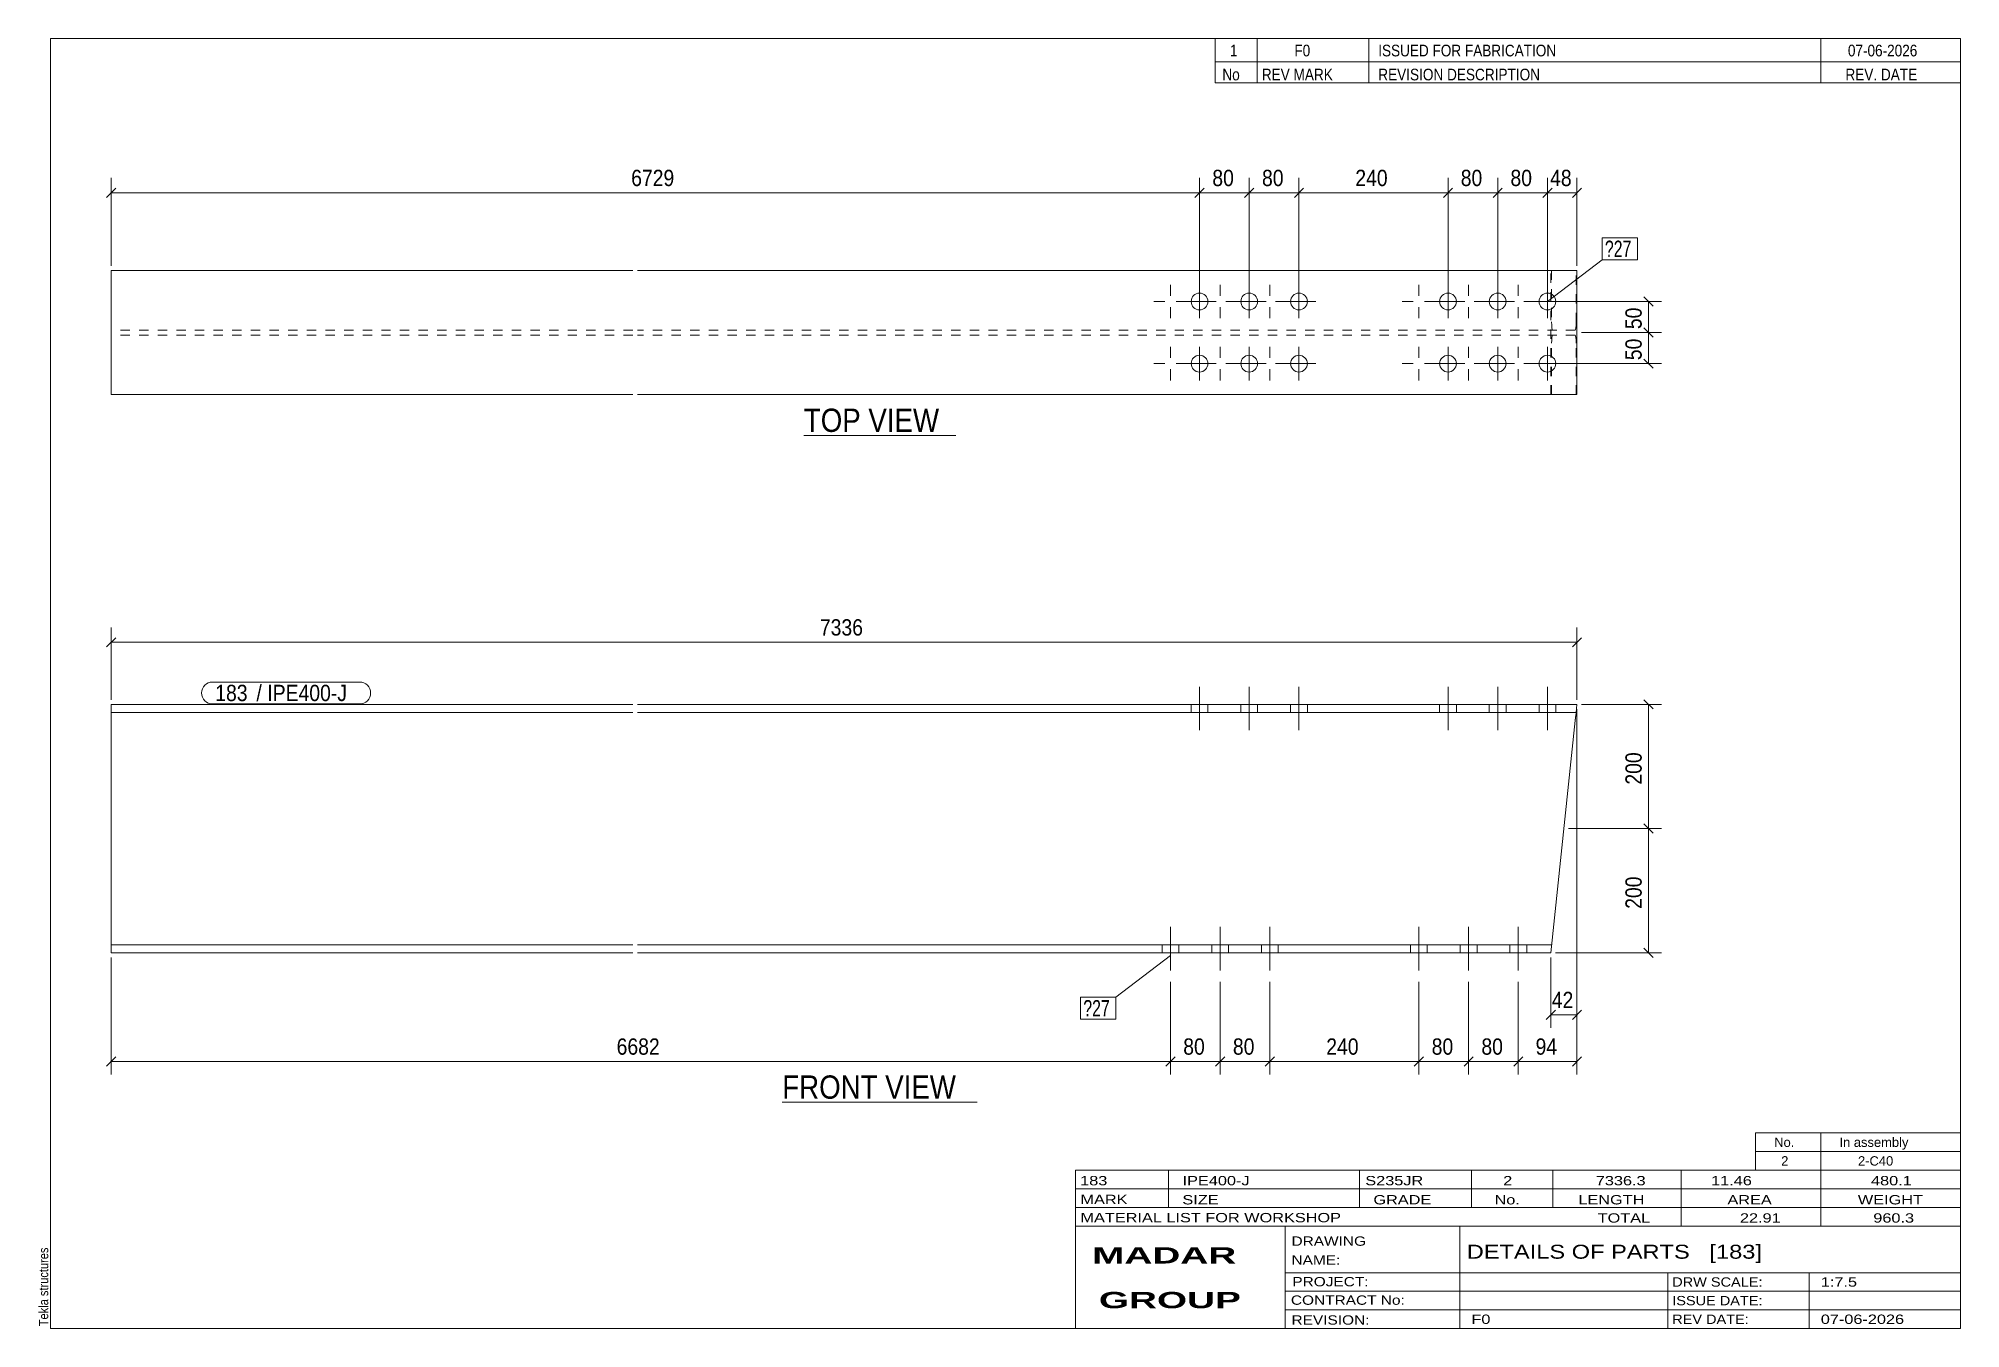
# Model space of a CAD drawing. Header units: millimetres. Extents: x 2 to 415, y 5 to 282.
import ezdxf

# ---------------------------------------------------------------- set-up
doc = ezdxf.new("R2010")
doc.units = ezdxf.units.MM
doc.linetypes.add('XKITLINE00', pattern=[0])
doc.linetypes.add('XKITLINE02', pattern=[4, 2, -2])
for name, color, linetype, lineweight in [('Bolt', 3, 'Continuous', 0), ('BoltMark', 7, 'Continuous', 0), ('Dimensions', 7, 'Continuous', 0), ('DrawingSheet', 5, 'Continuous', 0), ('OtherObjectType', 7, 'Continuous', 0), ('Part', 2, 'Continuous', 0), ('PartMark', 7, 'Continuous', 0)]:
    doc.layers.add(name, color=color, linetype=linetype, lineweight=lineweight)
doc.styles.add('ARIAL', font='ARIAL.TTF')
doc.styles.add('ARIAL_BOLD', font='ARIALBD.TTF')
doc.styles.add('ARIAL_NARROW', font='ARIALN.TTF')

# ---------------------------------------------------------------- blocks, each defined once
blk = doc.blocks.new('*A1')
at = {"layer": 'Bolt', "color": 3, "linetype": 'XKITLINE00', "lineweight": 0}
for p, q in [((245.4, 91.22), (245.4, 81.88)), ((245.4, 91.22), (245.4, 81.88)), ((256.07, 91.22), (256.07, 81.88)), ((256.07, 91.22), (256.07, 81.88)), ((266.73, 91.22), (266.73, 81.88)), ((266.73, 91.22), (266.73, 81.88)), ((298.73, 91.22), (298.73, 81.88)), ((298.73, 91.22), (298.73, 81.88)), ((309.4, 91.22), (309.4, 81.88)), ((309.4, 91.22), (309.4, 81.88)), ((320.07, 91.22), (320.07, 81.88)), ((320.07, 91.22), (320.07, 81.88)), ((243.6, 87.42), (243.6, 85.68)), ((243.6, 87.42), (243.6, 85.68)), ((247.2, 87.42), (247.2, 85.68)), ((247.2, 87.42), (247.2, 85.68)), ((254.27, 87.42), (254.27, 85.68)), ((254.27, 87.42), (254.27, 85.68)), ((257.87, 87.42), (257.87, 85.68)), ((257.87, 87.42), (257.87, 85.68)), ((264.93, 87.42), (264.93, 85.68)), ((264.93, 87.42), (264.93, 85.68)), ((268.53, 87.42), (268.53, 85.68)), ((268.53, 87.42), (268.53, 85.68)), ((296.93, 87.42), (296.93, 85.68)), ((296.93, 87.42), (296.93, 85.68)), ((300.53, 87.42), (300.53, 85.68)), ((300.53, 87.42), (300.53, 85.68)), ((307.6, 87.42), (307.6, 85.68)), ((307.6, 87.42), (307.6, 85.68)), ((311.2, 87.42), (311.2, 85.68)), ((311.2, 87.42), (311.2, 85.68)), ((318.27, 87.42), (318.27, 85.68)), ((318.27, 87.42), (318.27, 85.68)), ((321.87, 87.42), (321.87, 85.68)), ((321.87, 87.42), (321.87, 85.68))]:
    blk.add_line(p, q, dxfattribs=at)
blk = doc.blocks.new('*A2')
at = {"layer": 'Bolt', "color": 3, "linetype": 'XKITLINE00', "lineweight": 0}
for p, q in [((251.64, 133.48), (251.64, 142.82)), ((251.64, 133.48), (251.64, 142.82)), ((262.31, 133.48), (262.31, 142.82)), ((262.31, 133.48), (262.31, 142.82)), ((272.98, 133.48), (272.98, 142.82)), ((272.98, 133.48), (272.98, 142.82)), ((304.98, 133.48), (304.98, 142.82)), ((304.98, 133.48), (304.98, 142.82)), ((315.64, 133.48), (315.64, 142.82)), ((315.64, 133.48), (315.64, 142.82)), ((326.31, 133.48), (326.31, 142.82)), ((326.31, 133.48), (326.31, 142.82)), ((249.84, 139.02), (249.84, 137.28)), ((249.84, 139.02), (249.84, 137.28)), ((253.44, 139.02), (253.44, 137.28)), ((253.44, 139.02), (253.44, 137.28)), ((260.51, 139.02), (260.51, 137.28)), ((260.51, 139.02), (260.51, 137.28)), ((264.11, 139.02), (264.11, 137.28)), ((264.11, 139.02), (264.11, 137.28)), ((271.18, 139.02), (271.18, 137.28)), ((271.18, 139.02), (271.18, 137.28)), ((274.78, 139.02), (274.78, 137.28)), ((274.78, 139.02), (274.78, 137.28)), ((303.18, 139.02), (303.18, 137.28)), ((303.18, 139.02), (303.18, 137.28)), ((306.78, 139.02), (306.78, 137.28)), ((306.78, 139.02), (306.78, 137.28)), ((313.84, 139.02), (313.84, 137.28)), ((313.84, 139.02), (313.84, 137.28)), ((317.44, 139.02), (317.44, 137.28)), ((317.44, 139.02), (317.44, 137.28)), ((324.51, 139.02), (324.51, 137.28)), ((324.51, 139.02), (324.51, 137.28)), ((328.11, 139.02), (328.11, 137.28)), ((328.11, 139.02), (328.11, 137.28))]:
    blk.add_line(p, q, dxfattribs=at)
blk = doc.blocks.new('*A3')
at = {"layer": 'Part', "color": 2, "linetype": 'XKITLINE00', "lineweight": 0}
for p, q in [((18, 85.68), (18, 139.02)), ((18, 139.02), (130, 139.02)), ((130, 137.28), (18, 137.28)), ((131, 139.02), (332.66, 139.02)), ((332.48, 137.28), (131, 137.28)), ((332.46, 137.15), (332.3, 135.55)), ((332.48, 137.28), (332.46, 137.15)), ((332.66, 139.02), (332.48, 137.28)), ((332.3, 135.55), (327.04, 85.68)), ((130, 87.42), (18, 87.42)), ((327.22, 87.42), (131, 87.42)), ((130, 85.68), (18, 85.68)), ((327.04, 85.68), (131, 85.68))]:
    blk.add_line(p, q, dxfattribs=at)
at = {"layer": 'Part', "color": 7, "linetype": 'XKITLINE02', "lineweight": 0}
for p, q in [((332.3, 135.55), (332.42, 136.77)), ((327.23, 87.55), (327.22, 87.42))]:
    blk.add_line(p, q, dxfattribs=at)
blk = doc.blocks.new('*A4')
at = {"layer": 'Bolt', "color": 3, "linetype": 'XKITLINE00', "lineweight": 0}
for p, q in [((245.4, 229.12), (245.4, 226.72)), ((256.07, 229.12), (256.07, 226.72)), ((266.73, 229.12), (266.73, 226.72)), ((298.73, 229.12), (298.73, 226.72)), ((309.4, 229.12), (309.4, 226.72)), ((320.07, 229.12), (320.07, 226.72)), ((241.8, 225.52), (244.2, 225.52)), ((245.4, 221.92), (245.4, 224.31)), ((249, 225.52), (246.6, 225.52)), ((252.47, 225.52), (254.86, 225.52)), ((256.07, 221.92), (256.07, 224.31)), ((259.67, 225.52), (257.27, 225.52)), ((263.13, 225.52), (265.53, 225.52)), ((266.73, 221.92), (266.73, 224.31)), ((270.33, 225.52), (267.94, 225.52)), ((295.13, 225.52), (297.53, 225.52)), ((298.73, 221.92), (298.73, 224.31)), ((302.33, 225.52), (299.94, 225.52)), ((305.8, 225.52), (308.2, 225.52)), ((309.4, 221.92), (309.4, 224.31)), ((313, 225.52), (310.6, 225.52)), ((316.47, 225.52), (318.86, 225.52)), ((320.07, 221.92), (320.07, 224.31)), ((323.67, 225.52), (321.27, 225.52)), ((245.4, 215.78), (245.4, 213.39)), ((256.07, 215.78), (256.07, 213.39)), ((266.73, 215.78), (266.73, 213.39)), ((298.73, 215.78), (298.73, 213.39)), ((309.4, 215.78), (309.4, 213.39)), ((320.07, 215.78), (320.07, 213.39)), ((241.8, 212.18), (244.2, 212.18)), ((245.4, 208.58), (245.4, 210.98)), ((249, 212.18), (246.6, 212.18)), ((252.47, 212.18), (254.86, 212.18)), ((256.07, 208.58), (256.07, 210.98)), ((259.67, 212.18), (257.27, 212.18)), ((263.13, 212.18), (265.53, 212.18)), ((266.73, 208.58), (266.73, 210.98)), ((270.33, 212.18), (267.94, 212.18)), ((295.13, 212.18), (297.53, 212.18)), ((298.73, 208.58), (298.73, 210.98)), ((302.33, 212.18), (299.94, 212.18)), ((305.8, 212.18), (308.2, 212.18)), ((309.4, 208.58), (309.4, 210.98)), ((313, 212.18), (310.6, 212.18)), ((316.47, 212.18), (318.86, 212.18)), ((320.07, 208.58), (320.07, 210.98)), ((323.67, 212.18), (321.27, 212.18))]:
    blk.add_line(p, q, dxfattribs=at)
blk = doc.blocks.new('*A5')
at = {"layer": 'Bolt', "color": 3, "linetype": 'XKITLINE00', "lineweight": 0}
for p, q in [((251.64, 229.12), (251.64, 221.92)), ((262.31, 229.12), (262.31, 221.92)), ((272.98, 229.12), (272.98, 221.92)), ((304.98, 229.12), (304.98, 221.92)), ((315.64, 229.12), (315.64, 221.92)), ((326.31, 229.12), (326.31, 221.92)), ((248.04, 225.52), (255.24, 225.52)), ((258.71, 225.52), (265.91, 225.52)), ((269.38, 225.52), (276.58, 225.52)), ((301.38, 225.52), (308.58, 225.52)), ((312.04, 225.52), (319.24, 225.52)), ((322.71, 225.52), (329.91, 225.52)), ((251.64, 215.78), (251.64, 208.58)), ((262.31, 215.78), (262.31, 208.58)), ((272.98, 215.78), (272.98, 208.58)), ((304.98, 215.78), (304.98, 208.58)), ((315.64, 215.78), (315.64, 208.58)), ((326.31, 215.78), (326.31, 208.58)), ((248.04, 212.18), (255.24, 212.18)), ((258.71, 212.18), (265.91, 212.18)), ((269.38, 212.18), (276.58, 212.18)), ((301.38, 212.18), (308.58, 212.18)), ((312.04, 212.18), (319.24, 212.18)), ((322.71, 212.18), (329.91, 212.18))]:
    blk.add_line(p, q, dxfattribs=at)
for centre in [(251.64, 225.52), (262.31, 225.52), (272.98, 225.52), (304.98, 225.52), (315.64, 225.52), (326.31, 225.52), (251.64, 212.18), (262.31, 212.18), (272.98, 212.18), (304.98, 212.18), (315.64, 212.18), (326.31, 212.18)]:
    blk.add_circle(centre, 1.8, dxfattribs=at)
blk = doc.blocks.new('*A6')
at = {"layer": 'Part', "color": 2, "linetype": 'XKITLINE00', "lineweight": 0}
for p, q in [((18, 205.52), (18, 232.18)), ((130, 232.18), (18, 232.18)), ((332.66, 232.18), (131, 232.18)), ((332.66, 205.52), (332.66, 232.18)), ((18, 205.52), (130, 205.52)), ((131, 205.52), (332.66, 205.52))]:
    blk.add_line(p, q, dxfattribs=at)
at = {"layer": 'Part', "color": 7, "linetype": 'XKITLINE02', "lineweight": 0}
for p, q in [((327.04, 205.52), (327.04, 232.18)), ((327.22, 232.18), (327.22, 221.12)), ((332.48, 221.12), (332.48, 232.18)), ((130, 219.38), (18, 219.38)), ((332.3, 219.38), (131, 219.38)), ((327.22, 221.12), (327.23, 220.45)), ((327.23, 220.45), (327.27, 219.89)), ((327.27, 219.89), (327.33, 219.52)), ((327.33, 219.52), (327.4, 219.38)), ((332.3, 219.38), (332.37, 219.52)), ((332.37, 219.52), (332.42, 219.89)), ((332.42, 219.89), (332.46, 220.45)), ((332.46, 220.45), (332.48, 221.12)), ((130, 218.32), (18, 218.32)), ((332.3, 218.32), (131, 218.32)), ((327.23, 217.25), (327.22, 216.58)), ((327.22, 205.52), (327.22, 216.58)), ((327.27, 217.81), (327.23, 217.25)), ((327.33, 218.18), (327.27, 217.81)), ((327.4, 218.32), (327.33, 218.18)), ((332.37, 218.18), (332.3, 218.32)), ((332.42, 217.81), (332.37, 218.18)), ((332.46, 217.25), (332.42, 217.81)), ((332.48, 216.58), (332.46, 217.25)), ((332.48, 205.52), (332.48, 216.58))]:
    blk.add_line(p, q, dxfattribs=at)
blk = doc.blocks.new('*A7')
at = {"layer": 'DrawingSheet', "color": 5, "linetype": 'XKITLINE00', "lineweight": 0}
for p, q in [((415, 282), (5, 282)), ((5, 282), (5, 5)), ((415, 5), (415, 282)), ((5, 5), (415, 5))]:
    blk.add_line(p, q, dxfattribs=at)
at = {"layer": 'DrawingSheet', "color": 5, "style": 'ARIAL', "width": 0.85}
blk.add_text('Tekla structures', height=2, rotation=90, dxfattribs=at).set_placement((4.5, 5.5))
blk = doc.blocks.new('*A8')
at = {"layer": 'OtherObjectType', "color": 7, "linetype": 'XKITLINE00', "lineweight": 0}
for p, q in [((371, 47), (415, 47)), ((371, 43), (371, 47)), ((385, 43), (385, 47)), ((415, 43), (415, 47)), ((371, 43), (415, 43)), ((371, 39), (371, 43)), ((385, 39), (385, 43)), ((415, 39), (415, 43)), ((371, 39), (415, 39))]:
    blk.add_line(p, q, dxfattribs=at)
at = {"layer": 'OtherObjectType', "color": 7, "style": 'ARIAL_NARROW', "width": 1.211571}
for s, p in [('No.', (375, 44)), ('In assembly', (389, 44)), ('2', (376.5, 40)), ('2-C40', (392.99, 40))]:
    blk.add_text(s, height=2, dxfattribs=at).set_placement(p)
blk = doc.blocks.new('*A9')
at = {"layer": 'OtherObjectType', "color": 7, "linetype": 'XKITLINE00', "lineweight": 0}
for p, q in [((255, 282), (415, 282)), ((415, 282), (255, 282)), ((255, 282), (255, 277)), ((264, 282), (264, 277)), ((288, 282), (288, 277)), ((385, 282), (385, 277)), ((415, 282), (415, 277)), ((255, 277), (415, 277)), ((255, 277), (255, 272.5)), ((255, 277), (415, 277)), ((264, 277), (264, 272.5)), ((288, 277), (288, 272.5)), ((385, 277), (385, 272.5)), ((415, 277), (415, 272.5)), ((415, 272.5), (255, 272.5))]:
    blk.add_line(p, q, dxfattribs=at)
at = {"layer": 'OtherObjectType', "color": 7, "style": 'ARIAL_NARROW'}
for s, width, p in [('1', 1.017001, (258.16, 278.15)), ('F0', 1.017001, (272, 278.15)), ('ISSUED FOR FABRICATION', 1.017001, (290, 278.15)), ('07-06-2026', 1.017001, (390.82, 278.15)), ('No', 1.02, (256.54, 273)), ('REV MARK', 1.02, (265, 273)), ('REVISION DESCRIPTION', 1.02, (290, 273)), ('REV. DATE', 1.02, (390.28, 273))]:
    blk.add_text(s, height=2.5, dxfattribs=dict(at, width=width)).set_placement(p)
blk = doc.blocks.new('*A10')
at = {"layer": 'OtherObjectType', "color": 7, "linetype": 'XKITLINE00', "lineweight": 0}
for p, q in [((225, 39), (415, 39)), ((225, 39), (225, 35)), ((225, 39), (415, 39)), ((245, 35), (245, 39)), ((286, 35), (286, 39)), ((310, 35), (310, 39)), ((327.5, 35), (327.5, 39)), ((355, 35), (355, 39)), ((385, 35), (385, 39)), ((415, 35), (415, 39)), ((225, 35), (415, 35)), ((225, 35), (225, 5)), ((225, 35), (415, 35)), ((245, 31), (245, 35)), ((286, 31), (286, 35)), ((310, 31), (310, 35)), ((327.5, 31), (327.5, 35)), ((355, 31), (355, 35)), ((385, 31), (385, 35)), ((415, 31), (415, 35)), ((225, 31), (415, 31)), ((355, 27), (355, 31)), ((385, 27), (385, 31)), ((415, 27), (415, 31)), ((225, 27), (415, 27)), ((270, 21), (270, 27)), ((307.5, 17), (307.5, 27)), ((415, 21), (415, 27)), ((270, 21), (270, 5)), ((415, 17), (415, 21)), ((270, 17), (415, 17)), ((307.5, 5), (307.5, 17)), ((352.16, 13), (352.16, 17)), ((382.5, 5), (382.5, 17)), ((415, 13), (415, 17)), ((270, 13), (415, 13)), ((352.16, 5), (352.16, 13)), ((415, 9), (415, 13)), ((270, 9), (415, 9)), ((415, 5), (415, 9)), ((225, 5), (415, 5)), ((262.5, 5), (415, 5))]:
    blk.add_line(p, q, dxfattribs=at)
at = {"layer": 'OtherObjectType', "color": 7, "style": 'ARIAL_NARROW'}
for s, height, width, p in [('183', 2, 1.525501, (226.01, 35.76)), ('IPE400-J', 2, 1.525501, (248, 35.76)), ('S235JR', 2, 1.525501, (287.22, 35.76)), ('2', 2, 1.525501, (316.82, 35.76)), ('7336.3', 2, 1.525501, (336.7, 35.76)), ('11.46', 2, 1.525501, (361.45, 35.76)), ('480.1', 2, 1.525501, (395.78, 35.76)), ('MARK', 2, 1.525501, (226.08, 31.73)), ('SIZE', 2, 1.525501, (247.96, 31.66)), ('GRADE', 2, 1.525501, (288.96, 31.66)), ('No.', 2, 1.525501, (314.96, 31.66)), ('LENGTH', 2, 1.525501, (332.96, 31.66)), ('AREA', 2, 1.525501, (364.96, 31.66)), ('WEIGHT', 2, 1.525501, (392.96, 31.66)), ('MATERIAL LIST FOR WORKSHOP', 2, 1.525501, (226.08, 27.82)), ('TOTAL', 2, 1.525501, (337.1, 27.75)), ('22.91', 2, 1.525501, (367.64, 27.75)), ('960.3', 2, 1.525501, (396.27, 27.75)), ('DRAWING', 2, 1.445, (271.38, 22.78)), ('NAME:', 2, 1.445, (271.38, 18.72)), ('DETAILS OF PARTS   [183]', 3, 1.474651, (309, 20)), ('PROJECT:', 2, 1.445, (271.55, 14.07)), ('DRW SCALE:', 2, 1.36, (353.1, 14)), ('1:7.5', 2, 1.525501, (385, 14)), ('CONTRACT No:', 2, 1.445, (271.25, 10.11)), ('ISSUE DATE:', 2, 1.36, (353.1, 10)), ('REVISION:', 2, 1.445, (271.38, 5.84)), ('F0', 2, 1.525501, (310, 6)), ('REV DATE:', 2, 1.36, (353.1, 6)), ('07-06-2026', 2, 1.525501, (385, 6))]:
    blk.add_text(s, height=height, dxfattribs=dict(at, width=width)).set_placement(p)
at = {"layer": 'OtherObjectType', "color": 1, "style": 'ARIAL_BOLD', "width": 1.7}
for s, p in [('MADAR ', (228.58, 18.97)), ('GROUP', (230.03, 9.37))]:
    blk.add_text(s, height=3.5, dxfattribs=at).set_placement(p)
blk = doc.blocks.new('*A11')
at = {"layer": 'Dimensions', "color": 7, "linetype": 'XKITLINE00', "lineweight": 0}
for p, q in [((330.85, 112.35), (350.8, 112.35)), ((347.01, 113.34), (348.99, 111.36)), ((348, 85.68), (348, 112.35)), ((347.01, 86.67), (348.99, 84.69)), ((328.04, 85.68), (350.8, 85.68))]:
    blk.add_line(p, q, dxfattribs=at)
at = {"layer": 'Dimensions', "color": 3}
for p in [(348, 112.35), (348, 85.68)]:
    blk.add_point(p, dxfattribs=at)
at = {"layer": 'Dimensions', "color": 3, "style": 'ARIAL', "width": 0.85}
blk.add_text('200', height=3.5, rotation=90.0002, dxfattribs=at).set_placement((346.55, 95.12))
blk = doc.blocks.new('*A12')
at = {"layer": 'Dimensions', "color": 7, "linetype": 'XKITLINE00', "lineweight": 0}
for p, q in [((333.66, 139.02), (350.8, 139.02)), ((347.01, 140.01), (348.99, 138.03)), ((348, 112.35), (348, 139.02)), ((330.85, 112.35), (350.8, 112.35)), ((347.01, 113.34), (348.99, 111.36))]:
    blk.add_line(p, q, dxfattribs=at)
at = {"layer": 'Dimensions', "color": 3}
for p in [(348, 139.02), (348, 112.35)]:
    blk.add_point(p, dxfattribs=at)
at = {"layer": 'Dimensions', "color": 3, "style": 'ARIAL', "width": 0.85}
blk.add_text('200', height=3.5, rotation=90.0002, dxfattribs=at).set_placement((346.55, 121.79))
blk = doc.blocks.new('*A13')
at = {"layer": 'Dimensions', "color": 7, "linetype": 'XKITLINE00', "lineweight": 0}
for p, q in [((18.99, 153.34), (17.01, 151.36)), ((18, 140.02), (18, 155.55)), ((333.65, 153.34), (331.67, 151.36)), ((332.66, 140.02), (332.66, 155.55)), ((18, 152.35), (332.66, 152.35))]:
    blk.add_line(p, q, dxfattribs=at)
at = {"layer": 'Dimensions', "color": 3}
for p in [(18, 152.35), (332.66, 152.35)]:
    blk.add_point(p, dxfattribs=at)
at = {"layer": 'Dimensions', "color": 3, "style": 'ARIAL', "width": 0.85}
blk.add_text('7336', height=3.5, dxfattribs=at).set_placement((170.14, 153.8))
blk = doc.blocks.new('*A14')
at = {"layer": 'Dimensions', "color": 7, "linetype": 'XKITLINE00', "lineweight": 0}
for p, q in [((332.66, 138.02), (332.66, 69.55)), ((327.04, 84.68), (327.04, 69.55)), ((328.03, 73.34), (326.05, 71.36)), ((327.04, 72.35), (332.66, 72.35)), ((333.65, 73.34), (331.67, 71.36))]:
    blk.add_line(p, q, dxfattribs=at)
at = {"layer": 'Dimensions', "color": 3}
for p in [(327.04, 72.35), (332.66, 72.35)]:
    blk.add_point(p, dxfattribs=at)
at = {"layer": 'Dimensions', "color": 3, "style": 'ARIAL', "width": 0.85}
blk.add_text('42', height=3.5, dxfattribs=at).set_placement((327.25, 73.8))
blk = doc.blocks.new('*A15')
at = {"layer": 'Dimensions', "color": 7, "linetype": 'XKITLINE00', "lineweight": 0}
for p, q in [((18, 84.68), (18, 59.55)), ((245.4, 79.42), (245.4, 59.55)), ((18.99, 63.34), (17.01, 61.36)), ((18, 62.35), (245.4, 62.35)), ((246.39, 63.34), (244.41, 61.36))]:
    blk.add_line(p, q, dxfattribs=at)
at = {"layer": 'Dimensions', "color": 3}
for p in [(18, 62.35), (245.4, 62.35)]:
    blk.add_point(p, dxfattribs=at)
at = {"layer": 'Dimensions', "color": 3, "style": 'ARIAL', "width": 0.85}
blk.add_text('6682', height=3.5, dxfattribs=at).set_placement((126.51, 63.8))
blk = doc.blocks.new('*A16')
at = {"layer": 'Dimensions', "color": 7, "linetype": 'XKITLINE00', "lineweight": 0}
for p, q in [((245.4, 79.42), (245.4, 59.55)), ((256.07, 79.42), (256.07, 59.55)), ((246.39, 63.34), (244.41, 61.36)), ((245.4, 62.35), (256.07, 62.35)), ((257.06, 63.34), (255.08, 61.36))]:
    blk.add_line(p, q, dxfattribs=at)
at = {"layer": 'Dimensions', "color": 3}
for p in [(245.4, 62.35), (256.07, 62.35)]:
    blk.add_point(p, dxfattribs=at)
at = {"layer": 'Dimensions', "color": 3, "style": 'ARIAL', "width": 0.85}
blk.add_text('80', height=3.5, dxfattribs=at).set_placement((248.14, 63.8))
blk = doc.blocks.new('*A17')
at = {"layer": 'Dimensions', "color": 7, "linetype": 'XKITLINE00', "lineweight": 0}
for p, q in [((256.07, 79.42), (256.07, 59.55)), ((266.73, 79.42), (266.73, 59.55)), ((257.06, 63.34), (255.08, 61.36)), ((256.07, 62.35), (266.73, 62.35)), ((267.72, 63.34), (265.74, 61.36))]:
    blk.add_line(p, q, dxfattribs=at)
at = {"layer": 'Dimensions', "color": 3}
for p in [(256.07, 62.35), (266.73, 62.35)]:
    blk.add_point(p, dxfattribs=at)
at = {"layer": 'Dimensions', "color": 3, "style": 'ARIAL', "width": 0.85}
blk.add_text('80', height=3.5, dxfattribs=at).set_placement((258.8, 63.8))
blk = doc.blocks.new('*A18')
at = {"layer": 'Dimensions', "color": 7, "linetype": 'XKITLINE00', "lineweight": 0}
for p, q in [((266.73, 79.42), (266.73, 59.55)), ((298.73, 79.42), (298.73, 59.55)), ((267.72, 63.34), (265.74, 61.36)), ((266.73, 62.35), (298.73, 62.35)), ((299.72, 63.34), (297.74, 61.36))]:
    blk.add_line(p, q, dxfattribs=at)
at = {"layer": 'Dimensions', "color": 3}
for p in [(266.73, 62.35), (298.73, 62.35)]:
    blk.add_point(p, dxfattribs=at)
at = {"layer": 'Dimensions', "color": 3, "style": 'ARIAL', "width": 0.85}
blk.add_text('240', height=3.5, dxfattribs=at).set_placement((278.84, 63.8))
blk = doc.blocks.new('*A19')
at = {"layer": 'Dimensions', "color": 7, "linetype": 'XKITLINE00', "lineweight": 0}
for p, q in [((298.73, 79.42), (298.73, 59.55)), ((309.4, 79.42), (309.4, 59.55)), ((299.72, 63.34), (297.74, 61.36)), ((298.73, 62.35), (309.4, 62.35)), ((310.39, 63.34), (308.41, 61.36))]:
    blk.add_line(p, q, dxfattribs=at)
at = {"layer": 'Dimensions', "color": 3}
for p in [(298.73, 62.35), (309.4, 62.35)]:
    blk.add_point(p, dxfattribs=at)
at = {"layer": 'Dimensions', "color": 3, "style": 'ARIAL', "width": 0.85}
blk.add_text('80', height=3.5, dxfattribs=at).set_placement((301.47, 63.8))
blk = doc.blocks.new('*A20')
at = {"layer": 'Dimensions', "color": 7, "linetype": 'XKITLINE00', "lineweight": 0}
for p, q in [((309.4, 79.42), (309.4, 59.55)), ((320.07, 79.42), (320.07, 59.55)), ((310.39, 63.34), (308.41, 61.36)), ((309.4, 62.35), (320.07, 62.35)), ((321.06, 63.34), (319.08, 61.36))]:
    blk.add_line(p, q, dxfattribs=at)
at = {"layer": 'Dimensions', "color": 3}
for p in [(309.4, 62.35), (320.07, 62.35)]:
    blk.add_point(p, dxfattribs=at)
at = {"layer": 'Dimensions', "color": 3, "style": 'ARIAL', "width": 0.85}
blk.add_text('80', height=3.5, dxfattribs=at).set_placement((312.14, 63.8))
blk = doc.blocks.new('*A21')
at = {"layer": 'Dimensions', "color": 7, "linetype": 'XKITLINE00', "lineweight": 0}
for p, q in [((332.66, 138.02), (332.66, 59.55)), ((320.07, 79.42), (320.07, 59.55)), ((321.06, 63.34), (319.08, 61.36)), ((320.07, 62.35), (332.66, 62.35)), ((333.65, 63.34), (331.67, 61.36))]:
    blk.add_line(p, q, dxfattribs=at)
at = {"layer": 'Dimensions', "color": 3}
for p in [(320.07, 62.35), (332.66, 62.35)]:
    blk.add_point(p, dxfattribs=at)
at = {"layer": 'Dimensions', "color": 3, "style": 'ARIAL', "width": 0.85}
blk.add_text('94', height=3.5, dxfattribs=at).set_placement((323.77, 63.8))
blk = doc.blocks.new('*A22')
at = {"layer": 'BoltMark', "color": 7, "linetype": 'XKITLINE00', "lineweight": 0}
for p, q in [((245.4, 85.08), (233.66, 76.12)), ((226.08, 76.12), (233.66, 76.12)), ((226.08, 71.42), (226.08, 76.12)), ((233.66, 71.42), (233.66, 76.12)), ((226.08, 71.42), (233.66, 71.42))]:
    blk.add_line(p, q, dxfattribs=at)
at = {"layer": 'BoltMark', "color": 3, "style": 'ARIAL_NARROW', "width": 0.85}
blk.add_text('?27', height=3.5, dxfattribs=at).set_placement((226.68, 72.02))
blk = doc.blocks.new('*A23')
at = {"layer": 'PartMark', "color": 7, "linetype": 'XKITLINE00', "lineweight": 0}
for p, q in [((39.75, 143.82), (71.34, 143.82)), ((39.75, 139.12), (71.34, 139.12))]:
    blk.add_line(p, q, dxfattribs=at)
for centre, start, end in [((39.75, 141.47), 90, 270), ((71.34, 141.47), 270, 90)]:
    blk.add_arc(centre, 2.35, start, end, dxfattribs=at)
at = {"layer": 'PartMark', "color": 1, "style": 'ARIAL', "width": 0.85}
blk.add_text('183', height=3.5, dxfattribs=at).set_placement((40.35, 139.72))
at = {"layer": 'PartMark', "color": 3, "style": 'ARIAL', "width": 0.85}
for s, p in [('/', (49.19, 139.72)), ('IPE400-J', (51.53, 139.72))]:
    blk.add_text(s, height=3.5, dxfattribs=at).set_placement(p)
blk = doc.blocks.new('*A24')
at = {"layer": 'OtherObjectType', "color": 7, "linetype": 'XKITLINE00', "lineweight": 0}
blk.add_line((162.07, 53.6), (203.93, 53.6), dxfattribs=at)
at = {"layer": 'OtherObjectType', "color": 3, "style": 'ARIAL', "width": 0.85}
blk.add_text('FRONT VIEW', height=5, dxfattribs=at).set_placement((162.07, 54.35))
blk = doc.blocks.new('*A25')
at = {"layer": 'Dimensions', "color": 7, "linetype": 'XKITLINE00', "lineweight": 0}
for p, q in [((333.66, 218.85), (350.8, 218.85)), ((347.01, 219.84), (348.99, 217.86)), ((348, 212.18), (348, 218.85)), ((327.31, 212.18), (350.8, 212.18)), ((347.01, 213.17), (348.99, 211.19))]:
    blk.add_line(p, q, dxfattribs=at)
at = {"layer": 'Dimensions', "color": 3}
for p in [(348, 218.85), (348, 212.18)]:
    blk.add_point(p, dxfattribs=at)
at = {"layer": 'Dimensions', "color": 3, "style": 'ARIAL', "width": 0.85}
blk.add_text('50', height=3.5, rotation=90.0002, dxfattribs=at).set_placement((346.55, 212.92))
blk = doc.blocks.new('*A26')
at = {"layer": 'Dimensions', "color": 7, "linetype": 'XKITLINE00', "lineweight": 0}
for p, q in [((327.31, 225.52), (350.8, 225.52)), ((347.01, 226.51), (348.99, 224.53)), ((348, 218.85), (348, 225.52)), ((333.66, 218.85), (350.8, 218.85)), ((347.01, 219.84), (348.99, 217.86))]:
    blk.add_line(p, q, dxfattribs=at)
at = {"layer": 'Dimensions', "color": 3}
for p in [(348, 225.52), (348, 218.85)]:
    blk.add_point(p, dxfattribs=at)
at = {"layer": 'Dimensions', "color": 3, "style": 'ARIAL', "width": 0.85}
blk.add_text('50', height=3.5, rotation=90.0002, dxfattribs=at).set_placement((346.55, 219.59))
blk = doc.blocks.new('*A27')
at = {"layer": 'Dimensions', "color": 7, "linetype": 'XKITLINE00', "lineweight": 0}
for p, q in [((18, 233.18), (18, 252.05)), ((251.64, 226.52), (251.64, 252.05)), ((18.99, 249.84), (17.01, 247.86)), ((18, 248.85), (251.64, 248.85)), ((252.63, 249.84), (250.65, 247.86))]:
    blk.add_line(p, q, dxfattribs=at)
at = {"layer": 'Dimensions', "color": 3}
for p in [(18, 248.85), (251.64, 248.85)]:
    blk.add_point(p, dxfattribs=at)
at = {"layer": 'Dimensions', "color": 3, "style": 'ARIAL', "width": 0.85}
blk.add_text('6729', height=3.5, dxfattribs=at).set_placement((129.63, 250.3))
blk = doc.blocks.new('*A28')
at = {"layer": 'Dimensions', "color": 7, "linetype": 'XKITLINE00', "lineweight": 0}
for p, q in [((251.64, 226.52), (251.64, 252.05)), ((262.31, 226.52), (262.31, 252.05)), ((252.63, 249.84), (250.65, 247.86)), ((251.64, 248.85), (262.31, 248.85)), ((263.3, 249.84), (261.32, 247.86))]:
    blk.add_line(p, q, dxfattribs=at)
at = {"layer": 'Dimensions', "color": 3}
for p in [(251.64, 248.85), (262.31, 248.85)]:
    blk.add_point(p, dxfattribs=at)
at = {"layer": 'Dimensions', "color": 3, "style": 'ARIAL', "width": 0.85}
blk.add_text('80', height=3.5, dxfattribs=at).set_placement((254.38, 250.3))
blk = doc.blocks.new('*A29')
at = {"layer": 'Dimensions', "color": 7, "linetype": 'XKITLINE00', "lineweight": 0}
for p, q in [((262.31, 226.52), (262.31, 252.05)), ((272.98, 226.52), (272.98, 252.05)), ((263.3, 249.84), (261.32, 247.86)), ((262.31, 248.85), (272.98, 248.85)), ((273.97, 249.84), (271.99, 247.86))]:
    blk.add_line(p, q, dxfattribs=at)
at = {"layer": 'Dimensions', "color": 3}
for p in [(262.31, 248.85), (272.98, 248.85)]:
    blk.add_point(p, dxfattribs=at)
at = {"layer": 'Dimensions', "color": 3, "style": 'ARIAL', "width": 0.85}
blk.add_text('80', height=3.5, dxfattribs=at).set_placement((265.05, 250.3))
blk = doc.blocks.new('*A30')
at = {"layer": 'Dimensions', "color": 7, "linetype": 'XKITLINE00', "lineweight": 0}
for p, q in [((272.98, 226.52), (272.98, 252.05)), ((304.98, 226.52), (304.98, 252.05)), ((273.97, 249.84), (271.99, 247.86)), ((272.98, 248.85), (304.98, 248.85)), ((305.97, 249.84), (303.99, 247.86))]:
    blk.add_line(p, q, dxfattribs=at)
at = {"layer": 'Dimensions', "color": 3}
for p in [(272.98, 248.85), (304.98, 248.85)]:
    blk.add_point(p, dxfattribs=at)
at = {"layer": 'Dimensions', "color": 3, "style": 'ARIAL', "width": 0.85}
blk.add_text('240', height=3.5, dxfattribs=at).set_placement((285.08, 250.3))
blk = doc.blocks.new('*A31')
at = {"layer": 'Dimensions', "color": 7, "linetype": 'XKITLINE00', "lineweight": 0}
for p, q in [((304.98, 226.52), (304.98, 252.05)), ((315.64, 226.52), (315.64, 252.05)), ((305.97, 249.84), (303.99, 247.86)), ((304.98, 248.85), (315.64, 248.85)), ((316.63, 249.84), (314.65, 247.86))]:
    blk.add_line(p, q, dxfattribs=at)
at = {"layer": 'Dimensions', "color": 3}
for p in [(304.98, 248.85), (315.64, 248.85)]:
    blk.add_point(p, dxfattribs=at)
at = {"layer": 'Dimensions', "color": 3, "style": 'ARIAL', "width": 0.85}
blk.add_text('80', height=3.5, dxfattribs=at).set_placement((307.71, 250.3))
blk = doc.blocks.new('*A32')
at = {"layer": 'Dimensions', "color": 7, "linetype": 'XKITLINE00', "lineweight": 0}
for p, q in [((315.64, 226.52), (315.64, 252.05)), ((326.31, 226.52), (326.31, 252.05)), ((316.63, 249.84), (314.65, 247.86)), ((315.64, 248.85), (326.31, 248.85)), ((327.3, 249.84), (325.32, 247.86))]:
    blk.add_line(p, q, dxfattribs=at)
at = {"layer": 'Dimensions', "color": 3}
for p in [(315.64, 248.85), (326.31, 248.85)]:
    blk.add_point(p, dxfattribs=at)
at = {"layer": 'Dimensions', "color": 3, "style": 'ARIAL', "width": 0.85}
blk.add_text('80', height=3.5, dxfattribs=at).set_placement((318.38, 250.3))
blk = doc.blocks.new('*A33')
at = {"layer": 'Dimensions', "color": 7, "linetype": 'XKITLINE00', "lineweight": 0}
for p, q in [((326.31, 226.52), (326.31, 252.05)), ((332.66, 233.18), (332.66, 252.05)), ((327.3, 249.84), (325.32, 247.86)), ((326.31, 248.85), (332.66, 248.85)), ((333.65, 249.84), (331.67, 247.86))]:
    blk.add_line(p, q, dxfattribs=at)
at = {"layer": 'Dimensions', "color": 3}
for p in [(326.31, 248.85), (332.66, 248.85)]:
    blk.add_point(p, dxfattribs=at)
at = {"layer": 'Dimensions', "color": 3, "style": 'ARIAL', "width": 0.85}
blk.add_text('48', height=3.5, dxfattribs=at).set_placement((326.89, 250.3))
blk = doc.blocks.new('*A34')
at = {"layer": 'BoltMark', "color": 7, "linetype": 'XKITLINE00', "lineweight": 0}
for p, q in [((338.05, 239.18), (345.63, 239.18)), ((338.05, 234.48), (338.05, 239.18)), ((345.63, 234.48), (345.63, 239.18)), ((326.31, 225.52), (338.05, 234.48)), ((338.05, 234.48), (345.63, 234.48))]:
    blk.add_line(p, q, dxfattribs=at)
at = {"layer": 'BoltMark', "color": 3, "style": 'ARIAL_NARROW', "width": 0.85}
blk.add_text('?27', height=3.5, dxfattribs=at).set_placement((338.65, 235.08))
blk = doc.blocks.new('*A35')
at = {"layer": 'OtherObjectType', "color": 7, "linetype": 'XKITLINE00', "lineweight": 0}
blk.add_line((166.7, 196.77), (199.3, 196.77), dxfattribs=at)
at = {"layer": 'OtherObjectType', "color": 3, "style": 'ARIAL', "width": 0.85}
blk.add_text('TOP VIEW', height=5, dxfattribs=at).set_placement((166.7, 197.52))

msp = doc.modelspace()

# ---------------------------------------------------------------- block references
at = {"lineweight": 0}
for name in ['*A7', '*A9', '*A27', '*A28', '*A29', '*A30', '*A31', '*A32', '*A33', '*A34', '*A6', '*A4', '*A5', '*A26', '*A25', '*A35', '*A13', '*A23', '*A2', '*A3', '*A21', '*A14', '*A12', '*A11', '*A1', '*A15', '*A22', '*A16', '*A17', '*A18', '*A19', '*A20', '*A24', '*A8', '*A10']:
    msp.add_blockref(name, (0, 0), dxfattribs=at)

doc.saveas('drawing.dxf')
